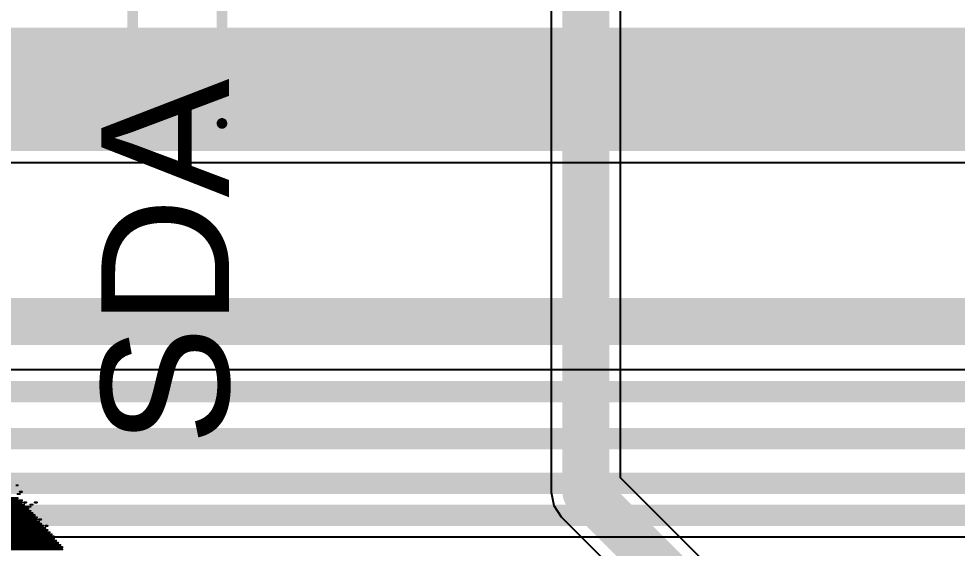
# Model space of a CAD drawing. Header units: millimetres. Extents: x -0.27 to 4.7, y -0.39 to 2.83.
# Drawn here: x 2.3385 to 2.7795, y 1.6325 to 1.8811 of the extents above; entities that cross this region are included whole.
import ezdxf

# ---------------------------------------------------------------- set-up
doc = ezdxf.new("R2010")
doc.units = ezdxf.units.MM
doc.header["$MEASUREMENT"] = 0
for name, color, linetype in [('BottomLayer', 5, 'Continuous'), ('BottomOverlay', 54, 'Continuous'), ('TopLayer', 1, 'Continuous'), ('TopOverlay', 2, 'Continuous'), ('TopPaste', 8, 'Continuous'), ('TopSolder', 216, 'Continuous')]:
    doc.layers.add(name, color=color, linetype=linetype)
doc.styles.add('Arial', font='', dxfattribs={"height": 0.2})
doc.styles.get('Arial').set_extended_font_data('Arial')

# ---------------------------------------------------------------- blocks, each defined once
blk = doc.blocks.new('R___0603_73')
at = {"layer": 'TopLayer'}
for points in [[(-0.015, 0.0175), (-0.015, -0.0175), (-0.045, -0.0175), (-0.045, 0.0175)], [(0.045, 0.0175), (0.045, -0.0175), (0.015, -0.0175), (0.015, 0.0175)]]:
    blk.add_hatch(color=1, dxfattribs=at).paths.add_polyline_path(points)
at = {"layer": 'TopPaste'}
for points in [[(-0.015, 0.0175), (-0.015, -0.0175), (-0.045, -0.0175), (-0.045, 0.0175)], [(0.045, 0.0175), (0.045, -0.0175), (0.015, -0.0175), (0.015, 0.0175)]]:
    blk.add_hatch(color=8, dxfattribs=at).paths.add_polyline_path(points)
at = {"layer": 'TopSolder'}
for points in [[(-0.011, 0.0215), (-0.011, -0.0215), (-0.049, -0.0215), (-0.049, 0.0215)], [(0.049, 0.0215), (0.049, -0.0215), (0.011, -0.0215), (0.011, 0.0215)]]:
    blk.add_hatch(color=216, dxfattribs=at).paths.add_polyline_path(points)
at = {"layer": 'TopOverlay', "const_width": 0.005}
for points in [[(-0.048, -0.021), (-0.048, 0.021)], [(0.048, 0.021), (-0.048, 0.021)], [(0.048, -0.021), (0.048, 0.021)], [(0.048, -0.021), (-0.048, -0.021)]]:
    blk.add_lwpolyline(points, dxfattribs=at)
at = {"layer": 'TopOverlay', "const_width": 0.0025}
for points in [[(-0.04925, 0.021, 1), (-0.04675, 0.021, 1)], [(-0.04925, 0.021, 1), (-0.04675, 0.021, 1)], [(0.04675, 0.021, 1), (0.04925, 0.021, 1)], [(0.04675, 0.021, 1), (0.04925, 0.021, 1)], [(-0.04925, -0.021, 1), (-0.04675, -0.021, 1)], [(-0.04925, -0.021, 1), (-0.04675, -0.021, 1)], [(0.04675, -0.021, 1), (0.04925, -0.021, 1)], [(0.04675, -0.021, 1), (0.04925, -0.021, 1)]]:
    blk.add_lwpolyline(points, format="xyb", close=True, dxfattribs=at)

msp = doc.modelspace()

# ---------------------------------------------------------------- hatches: boundary and pattern name
at = {"layer": 'TopLayer'}
msp.add_hatch(color=1, dxfattribs=at).paths.add_polyline_path([(2.859, 1.819), (2.859, 1.877), (1.895, 1.877), (1.895, 1.819)])

# ---------------------------------------------------------------- linework, layer by layer
at = {"layer": 'BottomLayer'}
for p, q in [((2.62131, 1.66558), (2.62131, 2.01)), ((2.58869, 2.00324), (2.58869, 1.65882)), ((2.70355, 1.58335), (2.62131, 1.66558)), ((2.58869, 1.65882), (2.58993, 1.65258)), ((2.58993, 1.65258), (2.59346, 1.64729)), ((2.59346, 1.64729), (2.67689, 1.56386))]:
    msp.add_line(p, q, dxfattribs=at)
at = {"layer": 'BottomLayer', "const_width": 0.022}
for points in [[(2.605, 1.65882), (2.605, 2.01)], [(2.605, 1.65882), (2.69201, 1.57181)]]:
    msp.add_lwpolyline(points, dxfattribs=at)
at = {"layer": 'BottomLayer', "const_width": 0.011}
msp.add_lwpolyline([(2.5995, 1.65882, 1), (2.6105, 1.65882, 1)], format="xyb", close=True, dxfattribs=at)
msp.add_lwpolyline([(2.5995, 1.65882, 1), (2.6105, 1.65882, 1)], format="xyb", close=True, dxfattribs=at)
at = {"layer": 'BottomOverlay', "const_width": 0.001}
for points in [[(2.337, 1.662), (2.338, 1.662)], [(2.338, 1.658), (2.339, 1.658)], [(2.339, 1.659), (2.34, 1.659)], [(2.305, 1.656), (2.338, 1.656)], [(2.307, 1.655), (2.34, 1.655)], [(2.308, 1.654), (2.34, 1.654)], [(2.341, 1.654), (2.342, 1.654)], [(2.346, 1.654), (2.347, 1.654)], [(2.31, 1.653), (2.341, 1.653)], [(2.311, 1.652), (2.344, 1.652)], [(2.312, 1.651), (2.343, 1.651)], [(2.313, 1.65), (2.344, 1.65)], [(2.313, 1.649), (2.345, 1.649)], [(2.344, 1.653), (2.345, 1.653)], [(2.316, 1.648), (2.346, 1.648)], [(2.317, 1.647), (2.347, 1.647)], [(2.317, 1.646), (2.347, 1.646)], [(2.319, 1.645), (2.348, 1.645)], [(2.348, 1.646), (2.349, 1.646)], [(2.32, 1.644), (2.349, 1.644)], [(2.321, 1.643), (2.35, 1.643)], [(2.322, 1.642), (2.351, 1.642)], [(2.323, 1.641), (2.352, 1.641)], [(2.351, 1.643), (2.352, 1.643)], [(2.324, 1.64), (2.353, 1.64)], [(2.325, 1.639), (2.354, 1.639)], [(2.326, 1.638), (2.355, 1.638)], [(2.327, 1.637), (2.355, 1.637)], [(2.328, 1.636), (2.356, 1.636)], [(2.328, 1.635), (2.357, 1.635)], [(2.33, 1.634), (2.358, 1.634)], [(2.331, 1.633), (2.359, 1.633)], [(2.332, 1.632), (2.359, 1.632)]]:
    msp.add_lwpolyline(points, dxfattribs=at)
at = {"layer": 'BottomOverlay', "const_width": 0.0005}
for points in [[(2.33775, 1.662, 1), (2.33825, 1.662, 1)], [(2.33775, 1.658, 1), (2.33825, 1.658, 1)], [(2.33875, 1.659, 1), (2.33925, 1.659, 1)], [(2.33875, 1.658, 1), (2.33925, 1.658, 1)], [(2.33975, 1.659, 1), (2.34025, 1.659, 1)], [(2.33775, 1.656, 1), (2.33825, 1.656, 1)], [(2.33975, 1.655, 1), (2.34025, 1.655, 1)], [(2.33975, 1.654, 1), (2.34025, 1.654, 1)], [(2.34075, 1.654, 1), (2.34125, 1.654, 1)], [(2.34175, 1.654, 1), (2.34225, 1.654, 1)], [(2.34575, 1.654, 1), (2.34625, 1.654, 1)], [(2.34675, 1.654, 1), (2.34725, 1.654, 1)], [(2.34075, 1.653, 1), (2.34125, 1.653, 1)], [(2.34275, 1.651, 1), (2.34325, 1.651, 1)], [(2.34375, 1.653, 1), (2.34425, 1.653, 1)], [(2.34375, 1.652, 1), (2.34425, 1.652, 1)], [(2.34375, 1.65, 1), (2.34425, 1.65, 1)], [(2.34475, 1.653, 1), (2.34525, 1.653, 1)], [(2.34475, 1.649, 1), (2.34525, 1.649, 1)], [(2.34575, 1.648, 1), (2.34625, 1.648, 1)], [(2.34675, 1.647, 1), (2.34725, 1.647, 1)], [(2.34675, 1.646, 1), (2.34725, 1.646, 1)], [(2.34775, 1.646, 1), (2.34825, 1.646, 1)], [(2.34775, 1.645, 1), (2.34825, 1.645, 1)], [(2.34875, 1.646, 1), (2.34925, 1.646, 1)], [(2.34875, 1.644, 1), (2.34925, 1.644, 1)], [(2.34975, 1.643, 1), (2.35025, 1.643, 1)], [(2.35075, 1.643, 1), (2.35125, 1.643, 1)], [(2.35075, 1.642, 1), (2.35125, 1.642, 1)], [(2.35175, 1.643, 1), (2.35225, 1.643, 1)], [(2.35175, 1.641, 1), (2.35225, 1.641, 1)], [(2.35275, 1.64, 1), (2.35325, 1.64, 1)], [(2.35375, 1.639, 1), (2.35425, 1.639, 1)], [(2.35475, 1.638, 1), (2.35525, 1.638, 1)], [(2.35475, 1.637, 1), (2.35525, 1.637, 1)], [(2.35575, 1.636, 1), (2.35625, 1.636, 1)], [(2.35675, 1.635, 1), (2.35725, 1.635, 1)], [(2.35775, 1.634, 1), (2.35825, 1.634, 1)], [(2.35875, 1.633, 1), (2.35925, 1.633, 1)], [(2.35875, 1.632, 1), (2.35925, 1.632, 1)]]:
    msp.add_lwpolyline(points, format="xyb", close=True, dxfattribs=at)
at = {"layer": 'TopLayer'}
for p, q in [((1.895, 1.81359), (2.859, 1.81359)), ((2.847, 1.7162), (1.64941, 1.7162)), ((1.53432, 1.6378), (2.80728, 1.6378))]:
    msp.add_line(p, q, dxfattribs=at)
for points, const_width in [([(2.318, 1.852), (2.63871, 1.852)], 0.05), ([(1.492, 1.739), (2.919, 1.739)], 0.022), ([(1.636, 1.706), (2.815, 1.706)], 0.01), ([(1.626, 1.684), (2.84, 1.684)], 0.01), ([(1.534, 1.663), (2.828, 1.663)], 0.01), ([(1.52779, 1.648), (2.815, 1.648)], 0.01)]:
    msp.add_lwpolyline(points, dxfattribs=dict(at, const_width=const_width))
at = {"layer": 'TopLayer', "const_width": 0.025}
for points in [[(2.3055, 1.852, 1), (2.3305, 1.852, 1)], [(2.62621, 1.852, 1), (2.65121, 1.852, 1)]]:
    msp.add_lwpolyline(points, format="xyb", close=True, dxfattribs=at)

# ---------------------------------------------------------------- block references
at = {"rotation": 270}
msp.add_blockref('R___0603_73', (2.413, 1.88), dxfattribs=at)

# ---------------------------------------------------------------- texts
at = {"layer": 'TopOverlay', "style": 'Arial'}
msp.add_text('SDA', height=0.06, rotation=90, dxfattribs=at).set_placement((2.43728, 1.68074))

doc.saveas('drawing.dxf')
